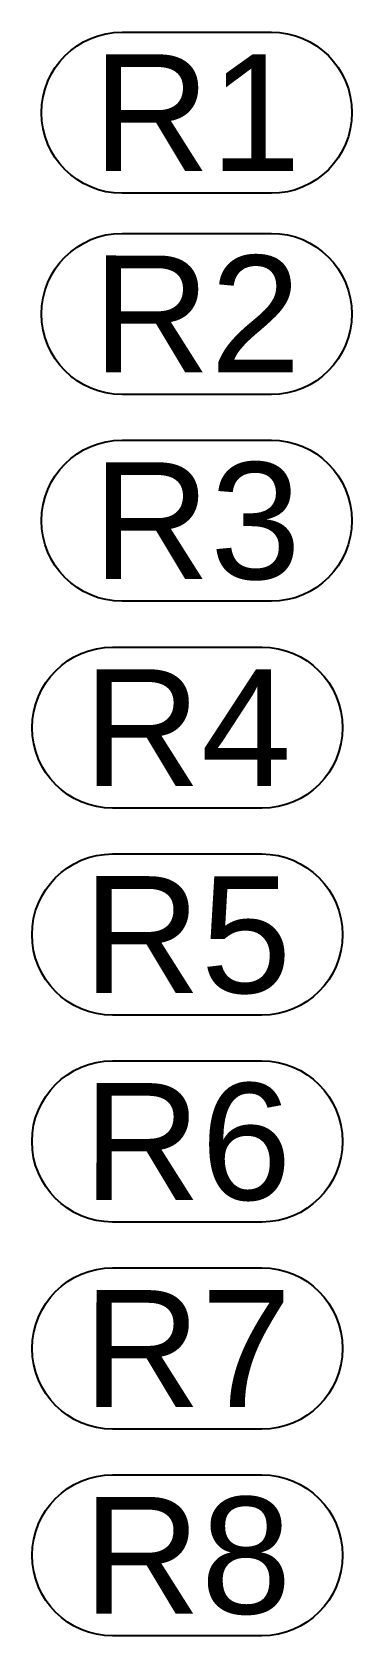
# Model space of a CAD drawing. Header units: feet. Extents: x -13431 to 12907, y 13448 to 29871.
# Drawn here: x 4966.1 to 4997.4, y 14860.7 to 15017.2 of the extents above; entities that cross this region are included whole.
import ezdxf
from ezdxf.enums import TextEntityAlignment as Align

# ---------------------------------------------------------------- set-up
doc = ezdxf.new("R2010")
doc.units = ezdxf.units.FT
doc.header["$MEASUREMENT"] = 0
doc.layers.add('Z - TITLEBLOCK TXT', color=7, linetype='Continuous')
doc.styles.add('TITLE BBLOCK TEXT', font='ARIALUNI.TTF')

# ---------------------------------------------------------------- blocks, each defined once
blk = doc.blocks.new('A$C035F63DD')
at = {"color": 3}
blk.add_lwpolyline([(-0.0798, 0.0034, -1), (-0.0798, 0.1359), (0.043, 0.1359, -1), (0.043, 0.0034)], format="xyb", close=True, dxfattribs=at)
at = {"layer": 'Z - TITLEBLOCK TXT', "color": 7, "style": 'TITLE BBLOCK TEXT'}
blk.add_text('R1', height=0.09595, rotation=359.9886, dxfattribs=at).set_placement((-0.0184, 0.0696), align=Align.MIDDLE_CENTER)
blk = doc.blocks.new('A$C78CA008D')
at = {"color": 3}
blk.add_lwpolyline([(-0.0798, -0.0062, -1), (-0.0798, 0.1262), (0.043, 0.1262, -1), (0.043, -0.0062)], format="xyb", close=True, dxfattribs=at)
at = {"layer": 'Z - TITLEBLOCK TXT', "color": 7, "style": 'TITLE BBLOCK TEXT'}
blk.add_text('R2', height=0.09595, rotation=359.9886, dxfattribs=at).set_placement((-0.0184, 0.06), align=Align.MIDDLE_CENTER)
blk = doc.blocks.new('A$C188C70DB')
at = {"color": 3}
blk.add_lwpolyline([(-0.0852, 0.0097, -1), (-0.0852, 0.1421), (0.0376, 0.1421, -1), (0.0376, 0.0097)], format="xyb", close=True, dxfattribs=at)
at = {"layer": 'Z - TITLEBLOCK TXT', "color": 7, "style": 'TITLE BBLOCK TEXT'}
blk.add_text('R3', height=0.09595, rotation=359.9886, dxfattribs=at).set_placement((-0.0238, 0.0759), align=Align.MIDDLE_CENTER)
blk = doc.blocks.new('A$C192F5397')
at = {"color": 3}
blk.add_lwpolyline([(-0.1004, 0.004, -1), (-0.1004, 0.1364), (0.0224, 0.1364, -1), (0.0224, 0.004)], format="xyb", close=True, dxfattribs=at)
at = {"layer": 'Z - TITLEBLOCK TXT', "color": 7, "style": 'TITLE BBLOCK TEXT'}
blk.add_text('R4', height=0.09595, rotation=359.9886, dxfattribs=at).set_placement((-0.039, 0.0702), align=Align.MIDDLE_CENTER)
blk = doc.blocks.new('A$C2E9D7AD3')
at = {"color": 3}
blk.add_lwpolyline([(-0.0838, 0.0062, -1), (-0.0838, 0.1387), (0.039, 0.1387, -1), (0.039, 0.0062)], format="xyb", close=True, dxfattribs=at)
at = {"layer": 'Z - TITLEBLOCK TXT', "color": 7, "style": 'TITLE BBLOCK TEXT'}
blk.add_text('R5', height=0.09595, rotation=359.9886, dxfattribs=at).set_placement((-0.0224, 0.0725), align=Align.MIDDLE_CENTER)
blk = doc.blocks.new('A$C1B3971E3')
at = {"color": 3}
blk.add_lwpolyline([(-0.0825, 0.003, -1), (-0.0825, 0.1354), (0.0404, 0.1354, -1), (0.0404, 0.003)], format="xyb", close=True, dxfattribs=at)
at = {"layer": 'Z - TITLEBLOCK TXT', "color": 7, "style": 'TITLE BBLOCK TEXT'}
blk.add_text('R6', height=0.09595, rotation=359.9886, dxfattribs=at).set_placement((-0.021, 0.0692), align=Align.MIDDLE_CENTER)
blk = doc.blocks.new('A$C45660E13')
at = {"color": 3}
blk.add_lwpolyline([(-0.1139, 0.013, -1), (-0.1139, 0.1455), (0.0089, 0.1455, -1), (0.0089, 0.013)], format="xyb", close=True, dxfattribs=at)
at = {"layer": 'Z - TITLEBLOCK TXT', "color": 7, "style": 'TITLE BBLOCK TEXT'}
blk.add_text('R7', height=0.09595, rotation=359.9886, dxfattribs=at).set_placement((-0.0525, 0.0792), align=Align.MIDDLE_CENTER)
blk = doc.blocks.new('A$C04943D0C')
at = {"color": 3}
blk.add_lwpolyline([(-0.0881, -0.0339, -1), (-0.0881, 0.0985), (0.0347, 0.0985, -1), (0.0347, -0.0339)], format="xyb", close=True, dxfattribs=at)
at = {"layer": 'Z - TITLEBLOCK TXT', "color": 7, "style": 'TITLE BBLOCK TEXT'}
blk.add_text('R8', height=0.09595, rotation=359.9886, dxfattribs=at).set_placement((-0.0267, 0.0323), align=Align.MIDDLE_CENTER)

msp = doc.modelspace()

# ---------------------------------------------------------------- block references
at = {"xscale": 118.7716407580049, "yscale": 118.7716407580049, "zscale": 118.7716407580049}
for name, p in [('A$C035F63DD', (4984.4, 15001.06)), ('A$C78CA008D', (4984.4, 14982.57)), ('A$C188C70DB', (4985.04, 14960.5)), ('A$C192F5397', (4985.93, 14940.98)), ('A$C2E9D7AD3', (4983.95, 14920.52)), ('A$C1B3971E3', (4983.79, 14900.72)), ('A$C45660E13', (4987.53, 14879.33)), ('A$C04943D0C', (4984.46, 14864.72))]:
    msp.add_blockref(name, p, dxfattribs=at)

doc.saveas('drawing.dxf')
